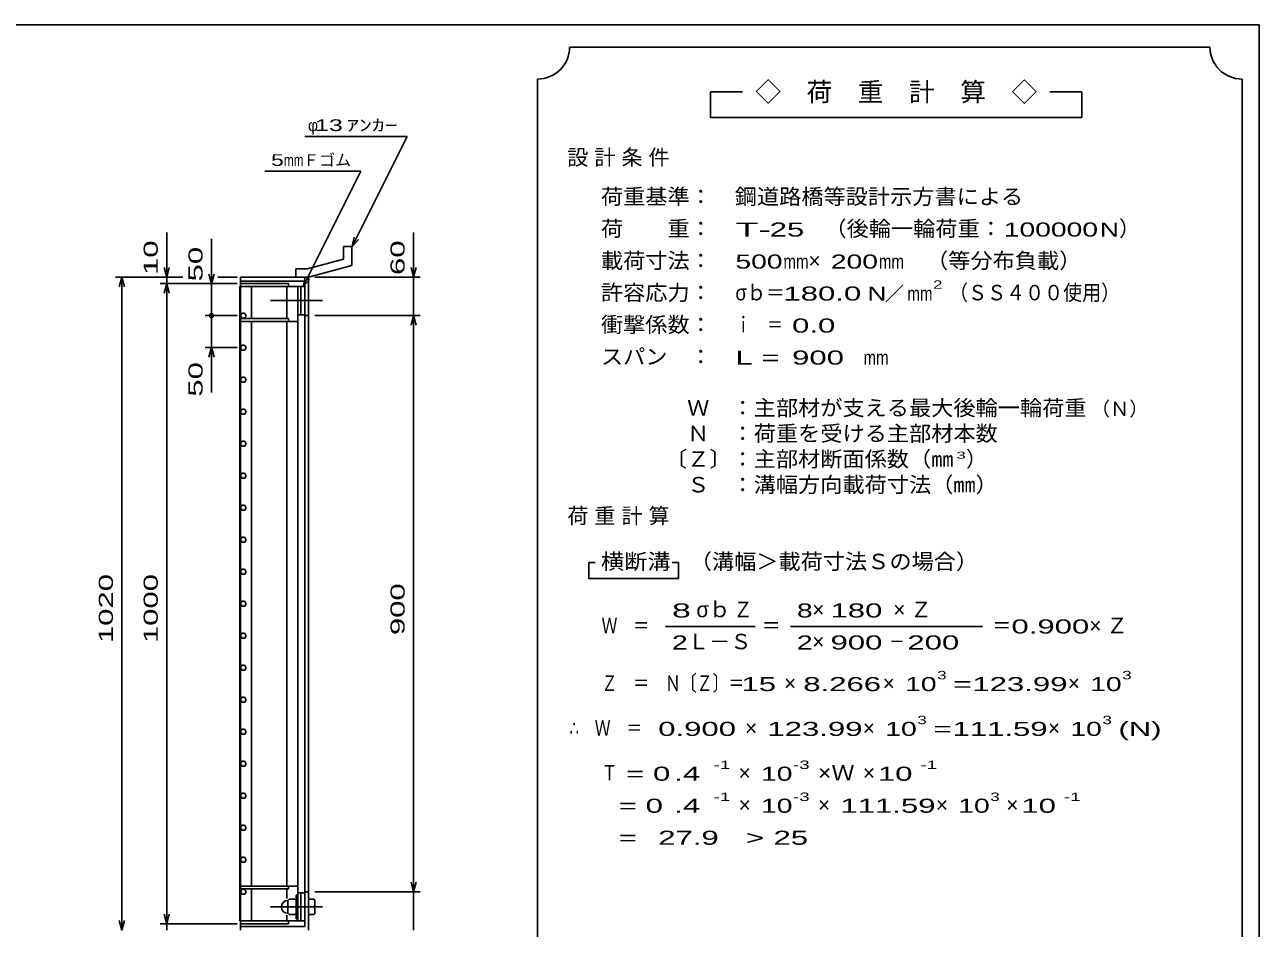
# Model space of a CAD drawing. Units: millimetres, scale not verified. Extents: x -1820 to 1731, y -1282 to 1054.
# Drawn here: x -197 to 1731, y -358 to 1054 of the extents above; entities that cross this region are included whole.
import ezdxf
from ezdxf.enums import TextEntityAlignment as Align

# ---------------------------------------------------------------- set-up
doc = ezdxf.new("R2010")
doc.units = ezdxf.units.MM
doc.header["$LTSCALE"] = 10
doc.linetypes.add('CHAIN', pattern=[18.5, 12, -1.5, 3.5, -1.5])
for name, color, linetype, lineweight in [('0_2', 150, 'Continuous', 25), ('16', 3, 'Continuous', 25), ('19', 6, 'Continuous', 25), ('22', 4, 'Continuous', 25), ('24', 2, 'Continuous', 25)]:
    doc.layers.add(name, color=color, linetype=linetype, lineweight=lineweight)
doc.styles.add('ベクトル', font='')
doc.styles.get('ベクトル').set_extended_font_data('ベクトル')

msp = doc.modelspace()

# ---------------------------------------------------------------- linework, layer by layer
at = {"layer": '0_2'}
for p, q in [((-1729, 1053.5), (1731, 1053.5)), ((1731, 1053.5), (1731, -1146.5))]:
    msp.add_line(p, q, dxfattribs=at)
at = {"layer": '16'}
for p, q in [((139.3, -346.5), (139.3, 644.5)), ((139.3, 644.5), (140, 644.5)), ((215, 649), (140, 649)), ((140, 649), (140, 644.5)), ((140, 644.5), (215, 644.5)), ((140, -346.5), (140, 644.5)), ((140, 644.5), (230, 644.5)), ((157.5, 594.5), (157.5, 644.5)), ((212.5, 594.5), (212.5, 644.5)), ((215, 644.5), (215, 649)), ((230, -346.5), (230, 644.5)), ((230, 644.5), (234.5, 644.5)), ((234.5, 644.5), (234.5, 600.5)), ((240.5, 644.5), (234.5, 644.5)), ((240.5, 600.5), (240.5, 644.5)), ((142.22, 602.88), (140, 598.96)), ((140, 598.96), (142.28, 595.09)), ((146.72, 602.91), (142.22, 602.88)), ((149, 599), (146.72, 602.91)), ((146.78, 595.12), (149, 599.04)), ((234.5, 600.5), (230, 600.5)), ((234.5, 600.5), (240.5, 600.5)), ((140, 594.5), (140, 590)), ((215, 594.5), (140, 594.5)), ((140, 590), (230, 590)), ((142.28, 595.09), (146.78, 595.12)), ((157.5, -292), (157.5, 590)), ((212.5, -292), (212.5, 590)), ((215, 590), (215, 594.5)), ((142.22, 552.88), (140, 548.96)), ((140, 548.96), (142.28, 545.09)), ((146.72, 552.91), (142.22, 552.88)), ((142.28, 545.09), (146.78, 545.12)), ((149, 549), (146.72, 552.91)), ((146.78, 545.12), (149, 549.04)), ((142.22, 502.88), (140, 498.96)), ((146.72, 502.91), (142.22, 502.88)), ((149, 499), (146.72, 502.91)), ((140, 498.96), (142.28, 495.09)), ((142.28, 495.09), (146.78, 495.12)), ((146.78, 495.12), (149, 499.04)), ((142.22, 452.88), (140, 448.96)), ((140, 448.96), (142.28, 445.09)), ((146.72, 452.91), (142.22, 452.88)), ((142.28, 445.09), (146.78, 445.12)), ((149, 449), (146.72, 452.91)), ((146.78, 445.12), (149, 449.04)), ((142.22, 402.88), (140, 398.96)), ((140, 398.96), (142.28, 395.09)), ((146.72, 402.91), (142.22, 402.88)), ((142.28, 395.09), (146.78, 395.12)), ((149, 399), (146.72, 402.91)), ((146.78, 395.12), (149, 399.04)), ((142.22, 352.88), (140, 348.96)), ((140, 348.96), (142.28, 345.09)), ((146.72, 352.91), (142.22, 352.88)), ((149, 349), (146.72, 352.91)), ((146.78, 345.12), (149, 349.04)), ((142.28, 345.09), (146.78, 345.12)), ((142.22, 302.88), (140, 298.96)), ((140, 298.96), (142.28, 295.09)), ((146.72, 302.91), (142.22, 302.88)), ((142.28, 295.09), (146.78, 295.12)), ((149, 299), (146.72, 302.91)), ((146.78, 295.12), (149, 299.04)), ((142.22, 252.88), (140, 248.96)), ((146.72, 252.91), (142.22, 252.88)), ((149, 249), (146.72, 252.91)), ((140, 248.96), (142.28, 245.09)), ((142.28, 245.09), (146.78, 245.12)), ((146.78, 245.12), (149, 249.04)), ((142.22, 202.88), (140, 198.96)), ((140, 198.96), (142.28, 195.09)), ((146.72, 202.91), (142.22, 202.88)), ((142.28, 195.09), (146.78, 195.12)), ((149, 199), (146.72, 202.91)), ((146.78, 195.12), (149, 199.04)), ((142.22, 152.88), (140, 148.96)), ((140, 148.96), (142.28, 145.09)), ((146.72, 152.91), (142.22, 152.88)), ((142.28, 145.09), (146.78, 145.12)), ((149, 149), (146.72, 152.91)), ((146.78, 145.12), (149, 149.04)), ((142.22, 102.88), (140, 98.96)), ((140, 98.96), (142.28, 95.09)), ((146.72, 102.91), (142.22, 102.88)), ((149, 99), (146.72, 102.91)), ((146.78, 95.12), (149, 99.04)), ((142.28, 95.09), (146.78, 95.12)), ((142.22, 52.88), (140, 48.96)), ((140, 48.96), (142.28, 45.09)), ((146.72, 52.91), (142.22, 52.88)), ((142.28, 45.09), (146.78, 45.12)), ((149, 49), (146.72, 52.91)), ((146.78, 45.12), (149, 49.04)), ((142.22, 2.88), (140, -1.04)), ((146.72, 2.91), (142.22, 2.88)), ((149, -1), (146.72, 2.91)), ((140, -1.04), (142.28, -4.91)), ((142.28, -4.91), (146.78, -4.88)), ((146.78, -4.88), (149, -0.96)), ((142.22, -47.12), (140, -51.04)), ((140, -51.04), (142.28, -54.91)), ((146.72, -47.09), (142.22, -47.12)), ((142.28, -54.91), (146.78, -54.88)), ((149, -51), (146.72, -47.09)), ((146.78, -54.88), (149, -50.96)), ((142.22, -97.12), (140, -101.04)), ((140, -101.04), (142.28, -104.91)), ((146.72, -97.09), (142.22, -97.12)), ((142.28, -104.91), (146.78, -104.88)), ((149, -101), (146.72, -97.09)), ((146.78, -104.88), (149, -100.96)), ((142.22, -147.12), (140, -151.04)), ((140, -151.04), (142.28, -154.91)), ((146.72, -147.09), (142.22, -147.12)), ((149, -151), (146.72, -147.09)), ((146.78, -154.88), (149, -150.96)), ((142.28, -154.91), (146.78, -154.88)), ((142.22, -197.12), (140, -201.04)), ((140, -201.04), (142.28, -204.91)), ((146.72, -197.09), (142.22, -197.12)), ((142.28, -204.91), (146.78, -204.88)), ((149, -201), (146.72, -197.09)), ((146.78, -204.88), (149, -200.96)), ((142.22, -247.12), (140, -251.04)), ((146.72, -247.09), (142.22, -247.12)), ((149, -251), (146.72, -247.09)), ((140, -251.04), (142.28, -254.91)), ((142.28, -254.91), (146.78, -254.88)), ((146.78, -254.88), (149, -250.96)), ((140, -296.5), (140, -292)), ((140, -292), (230, -292)), ((140, -296.5), (215, -296.5)), ((142.22, -297.12), (140, -301.04)), ((140, -301.04), (142.28, -304.91)), ((146.72, -297.09), (142.22, -297.12)), ((142.28, -304.91), (146.78, -304.88)), ((149, -301), (146.72, -297.09)), ((146.78, -304.88), (149, -300.96)), ((157.5, -346.5), (157.5, -296.5)), ((212.5, -311.5), (212.5, -296.5)), ((215, -296.5), (215, -292)), ((227, -343), (227, -306)), ((227, -306), (230, -306)), ((234.5, -302.5), (230, -302.5)), ((230, -343), (230, -306)), ((234.5, -346.5), (234.5, -302.5)), ((234.5, -302.5), (240.5, -302.5)), ((240.5, -302.5), (240.5, -346.5)), ((214, -314.5), (216, -312.5)), ((214, -334.5), (214, -314.5)), ((216, -324.5), (214, -322.5)), ((216, -324.5), (214, -326.5)), ((216, -312.5), (225, -312.5)), ((216, -324.5), (225, -324.5)), ((227, -314.5), (225, -312.5)), ((225, -324.5), (227, -322.5)), ((227, -326.5), (225, -324.5)), ((139.3, -346.5), (140, -346.5)), ((140, -346.5), (215, -346.5)), ((140, -351), (140, -346.5)), ((140, -346.5), (230, -346.5)), ((212.5, -346.5), (212.5, -337.5)), ((214, -334.5), (216, -336.5)), ((215, -346.5), (215, -351)), ((216, -336.5), (225, -336.5)), ((225, -336.5), (227, -334.5)), ((227, -343), (230, -343)), ((230, -346.5), (234.5, -346.5)), ((240.5, -346.5), (234.5, -346.5)), ((215, -351), (140, -351))]:
    msp.add_line(p, q, dxfattribs=at)
at = {"layer": '16', "linetype": 'CHAIN'}
for p, q in [((187, 622.5), (268, 622.5)), ((187, -324.5), (268, -324.5))]:
    msp.add_line(p, q, dxfattribs=at)
at = {"layer": '16'}
msp.add_arc((214, -324.5), 10, 90, 270, dxfattribs=at)
at = {"layer": '19'}
for p, q in [((301.11, 707.12), (314.11, 707.12)), ((301.11, 687.1), (301.11, 707.12)), ((314.11, 677.12), (314.11, 707.12)), ((301.11, 687.1), (244.78, 672.01)), ((246.5, 659), (314.11, 677.12)), ((140, 649), (140, 659)), ((140, 659), (246.5, 659)), ((226.49, 672.01), (244.78, 672.01)), ((226.49, 659.01), (226.49, 672.01)), ((226.5, 659), (246.5, 659)), ((246.5, 659), (246.5, -361)), ((240.5, 653), (140, 653)), ((240.5, -355), (240.5, 653)), ((246.5, 599), (240.5, 599)), ((246.5, -301), (240.5, -301)), ((254.5, -312.5), (246.5, -312.5)), ((246.5, -312.5), (246.5, -336.5)), ((246.5, -324.5), (254.5, -324.5)), ((256.5, -314.5), (254.5, -312.5)), ((256.5, -322.5), (254.5, -324.5)), ((254.5, -324.5), (256.5, -326.5)), ((256.5, -334.5), (256.5, -314.5)), ((246.5, -336.5), (254.5, -336.5)), ((254.5, -336.5), (256.5, -334.5)), ((140, -361), (140, -351)), ((140, -355), (240.5, -355))]:
    msp.add_line(p, q, dxfattribs=at)
at = {"layer": '22'}
for p, q in [((240.5, 879), (400.5, 879)), ((314.5, 707), (400.5, 879)), ((178, 824.5), (328, 824.5)), ((238, 644.5), (328, 824.5)), ((25, 659), (25, 729)), ((95, 649), (95, 719)), ((314.5, 707), (317.5, 721.6)), ((314.5, 707), (324.5, 718)), ((410.5, 659), (410.5, 729)), ((-55, 659), (50, 659)), ((-49, 644), (-45, 659)), ((-41, 644), (-45, 659)), ((-45, -361), (-45, 659)), ((15, 659), (50, 659)), ((25, 659), (21, 674)), ((25, 659), (29, 674)), ((25, 649), (25, 659)), ((95, 649), (91, 664)), ((99, 664), (95, 649)), ((105, 659), (135, 659)), ((105, 659), (135, 659)), ((238, 644.5), (241, 659.1)), ((238, 644.5), (248, 655.5)), ((256.5, 659), (420.5, 659)), ((410.5, 659), (406.5, 674)), ((410.5, 659), (414.5, 674)), ((410.5, 599), (410.5, 659)), ((15, 649), (135, 649)), ((21, 634), (25, 649)), ((29, 634), (25, 649)), ((25, -351), (25, 649)), ((135, 649), (85, 649)), ((95, 649), (95, 599)), ((85, 599), (135, 599)), ((95, 549), (95, 599)), ((256.5, 599), (420.5, 599)), ((406.5, 584), (410.5, 599)), ((414.5, 584), (410.5, 599)), ((410.5, -301), (410.5, 599)), ((85, 549), (135, 549)), ((91, 534), (95, 549)), ((99, 534), (95, 549)), ((95, 479), (95, 549)), ((410.5, -301), (406.5, -286)), ((410.5, -301), (414.5, -286)), ((256.5, -301), (420.5, -301)), ((410.5, -361), (410.5, -301)), ((-45, -361), (-49, -346)), ((-45, -361), (-41, -346)), ((25, -351), (21, -336)), ((25, -351), (29, -336)), ((15, -351), (135, -351)), ((25, -361), (25, -351))]:
    msp.add_line(p, q, dxfattribs=at)
msp.add_circle((95, 599), 3, dxfattribs=at)
at = {"layer": '24', "color": 4}
for p, q in [((1654, 1018.5), (654, 1018.5)), ((604, 968.5), (604, -581.5)), ((1704, -581.5), (1704, 968.5)), ((924, 948.5), (874, 948.5)), ((874, 948.5), (874, 908.5)), ((1454, 948.5), (1404, 948.5)), ((1454, 908.5), (1454, 948.5)), ((874, 908.5), (1454, 908.5)), ((694, 213.5), (684, 213.5)), ((684, 213.5), (684, 188.5)), ((824, 213.5), (814, 213.5)), ((824, 188.5), (824, 213.5)), ((684, 188.5), (824, 188.5)), ((804, 113.5), (944, 113.5)), ((999, 113.5), (1299, 113.5))]:
    msp.add_line(p, q, dxfattribs=at)
for centre, start, end in [((604, 1018.5), 270, 0), ((1704, 1018.5), 180, 270)]:
    msp.add_arc(centre, 50, start, end, dxfattribs=at)

# ---------------------------------------------------------------- texts
at = {"layer": '22', "color": 2, "style": 'ベクトル'}
for s, width, p in [('ｱﾝｶｰ', 1.6, (305.5, 896.5)), (' 13 ', 1.6, (245.5, 896.5)), ('5', 1.45, (188, 842)), ('mm', 0.75, (208, 842))]:
    msp.add_text(s, height=18.33, dxfattribs=dict(at, width=width)).set_placement(p, align=Align.MIDDLE_LEFT)
for s, p in [('φ', (245.5, 896.5)), ('Ｆゴム', (238, 842))]:
    msp.add_text(s, height=18.33, dxfattribs=at).set_placement(p, align=Align.MIDDLE_LEFT)
at = {"layer": '22', "color": 2, "style": 'ベクトル', "width": 1.65}
for s, p in [(' 10 ', (0, 649)), (' 60 ', (385.5, 649)), (' 50 ', (70, 639)), (' 50 ', (70, 459)), (' 1020 ', (-70, 74)), (' 1000 ', (0, 74)), (' 900 ', (385.5, 86.5))]:
    msp.add_text(s, height=21.99, rotation=90, dxfattribs=at).set_placement(p, align=Align.MIDDLE_LEFT)
at = {"layer": '24', "style": 'ベクトル'}
for s, height, p in [('◇\u3000荷\u3000重\u3000計\u3000算\u3000◇', 29.33, (944, 948.5)), ('）', 24.19, (1512, 735)), ('×', 24.19, (1027, 685)), ('／', 21.99, (1146.5, 633.5)), ('（Ｎ）', 21.99, (1468, 453.5)), ('）', 24.19, (1273, 375)), ('σｂ', 24.19, (852, 140)), ('×', 24.19, (1033, 140)), ('Ｌ－Ｓ', 24.19, (839, 90)), ('×', 24.19, (1033, 90)), ('×', 24.19, (989, 25)), ('×', 24.19, (1143, 25)), ('×', 24.19, (1432, 25)), ('×', 24.19, (928, -45)), ('×', 24.19, (1112, -45)), ('×', 24.19, (1401, -45)), ('×', 24.19, (918, -115)), ('×', 24.19, (1112, -115)), ('×', 24.19, (918, -165)), ('×', 24.19, (1042, -165)), ('×', 24.19, (1226, -165)), ('×', 24.19, (1336, -165))]:
    msp.add_text(s, height=height, dxfattribs=at).set_placement(p, align=Align.MIDDLE_LEFT)
for s, height, width, p in [('荷重基準：\u3000', 24.19, 1.05, (703, 785)), ('鋼道路橋等設計示方書による', 24.19, 1.05, (912, 785)), ('荷\u3000\u3000重：\u3000', 24.19, 1.05, (703, 735)), ('T-', 21.99, 2, (913, 733.5)), (' 25 ', 21.99, 1.65, (953, 733.5)), ('（後輪一輪荷重：', 24.19, 1.05, (1052, 735)), ('100000', 21.99, 1.5, (1332, 733.5)), ('N', 21.99, 1.4, (1482, 733.5)), ('載荷寸法：\u3000', 24.19, 1.05, (703, 685)), ('500', 21.99, 1.5, (913, 683.5)), ('200', 21.99, 1.5, (1062, 683.5)), ('\u3000（等分布負載）', 24.19, 1.05, (1176, 685)), ('mm', 21.99, 0.8, (988, 683.5)), ('mm', 21.99, 0.8, (1137, 683.5)), ('許容応力：\u3000', 24.19, 1.05, (703, 635)), ('σｂ＝', 24.19, 0.9, (913, 635)), ('180.0', 21.99, 1.65, (988, 633.5)), ('N', 21.99, 1.4, (1119, 633.5)), ('mm', 21.99, 0.8, (1181.5, 633.5)), ('2', 13.2, 1.5, (1221.5, 647.5)), ('（ＳＳ４００使用）', 24.19, 0.9, (1246.5, 635)), ('衝撃係数：\u3000', 24.19, 1.05, (703, 585)), ('ｉ\u3000＝', 24.19, 0.75, (913, 585)), (' 0.0', 21.99, 1.65, (988, 583.5)), ('スパン\u3000：\u3000', 24.19, 1.05, (703, 535)), ('L =', 21.99, 1.65, (913, 533.5)), (' 900 ', 21.99, 1.65, (988, 533.5)), ('mm', 21.99, 0.8, (1113, 533.5)), ('\u3000Ｗ\u3000：主部材が支える最大後輪一輪荷重', 24.19, 1.05, (803, 455)), ('\u3000Ｎ\u3000：荷重を受ける主部材本数', 24.19, 1.05, (803, 415)), ('〔Ｚ〕：主部材断面係数（㎜', 24.19, 1.05, (803, 375)), ('3', 11, 1.8, (1258, 381)), ('\u3000Ｓ\u3000：溝幅方向載荷寸法（㎜）', 24.19, 1.05, (803, 335)), ('横断溝', 24.19, 1.1, (703, 215)), ('\u3000（溝幅＞載荷寸法Ｓの場合）', 24.19, 1.05, (807, 215)), ('8', 21.99, 1.8, (814, 138.5)), ('Ｚ', 24.19, 0.9, (910, 140)), ('8', 21.99, 1.5, (1009, 138.5)), (' 180 ', 21.99, 1.65, (1048, 138.5)), ('Ｗ\u3000＝', 24.19, 0.75, (704, 115)), ('＝', 24.19, 0.9, (954, 115)), ('＝', 24.19, 0.9, (1314, 115)), ('0.900', 21.99, 1.65, (1344, 113.5)), ('2', 21.99, 1.5, (814, 88.5)), ('2', 21.99, 1.5, (1009, 88.5)), (' 900 ', 21.99, 1.65, (1048, 88.5)), (' 200 ', 21.99, 1.65, (1168, 88.5)), ('－', 24.19, 0.75, (1153, 90)), ('Ｚ\u3000＝\u3000Ｎ〔Ｚ〕＝', 24.19, 0.75, (704, 25)), ('3', 13.2, 1.5, (1228, 37.5)), ('3', 13.2, 1.5, (1517, 37.5)), (' 15 ', 21.99, 1.65, (909, 23.5)), ('8.266', 21.99, 1.65, (1019, 23.5)), ('10', 21.99, 1.5, (1178, 23.5)), ('=', 21.99, 1.7, (1253, 23.5)), ('123.99', 21.99, 1.65, (1283, 23.5)), ('10', 21.99, 1.5, (1467, 23.5)), ('∴\u3000Ｗ\u3000＝', 24.19, 0.75, (654, -45)), (' 0.900', 21.99, 1.65, (779, -46.5)), ('123.99', 21.99, 1.65, (963, -46.5)), ('10', 21.99, 1.5, (1147, -46.5)), ('3', 13.2, 1.5, (1197, -32.5)), ('111.59', 21.99, 1.65, (1252, -46.5)), ('10', 21.99, 1.5, (1436, -46.5)), ('3', 13.2, 1.5, (1486, -32.5)), ('(N)', 21.99, 1.65, (1511, -46.5)), ('=', 21.99, 1.7, (1222, -46.5)), ('-1', 13.2, 1.65, (879, -102.5)), ('-3', 13.2, 1.65, (1003, -102.5)), ('-1', 13.2, 1.65, (1202, -102.5)), ('Ｔ', 24.19, 0.75, (704, -115)), (' = 0', 21.99, 1.65, (729, -116.5)), (' .4 ', 21.99, 1.65, (804, -116.5)), ('10', 21.99, 1.5, (953, -116.5)), ('×Ｗ', 24.19, 1.1, (1042, -115)), (' 10 ', 21.99, 1.65, (1122, -116.5)), ('-1', 13.2, 1.65, (879, -152.5)), ('-3', 13.2, 1.65, (1003, -152.5)), ('3', 13.2, 1.5, (1311, -152.5)), ('-1', 13.2, 1.65, (1426, -152.5)), ('  = 0', 21.99, 1.65, (704, -166.5)), (' .4 ', 21.99, 1.65, (804, -166.5)), ('10', 21.99, 1.5, (953, -166.5)), ('111.59', 21.99, 1.65, (1077, -166.5)), ('10', 21.99, 1.5, (1261, -166.5)), (' 10 ', 21.99, 1.65, (1346, -166.5)), ('  =', 21.99, 1.65, (704, -216.5)), (' 27.9', 21.99, 1.65, (779, -216.5)), ('>', 21.99, 1.7, (929, -216.5)), (' 25 ', 21.99, 1.65, (959, -216.5))]:
    msp.add_text(s, height=height, dxfattribs=dict(at, width=width)).set_placement(p, align=Align.MIDDLE_LEFT)
at = {"layer": '24', "char_height": 24.19, "attachment_point": 4, "style": 'ベクトル'}
for s, insert in [('\\T1.28;設計条件', (650.5, 845)), ('\\T1.28;荷重計算', (650.5, 285)), ('\\T1.42;×Ｚ', (1159.5, 140)), ('\\T1.42;×Ｚ', (1465.5, 115))]:
    msp.add_mtext(s, dxfattribs=dict(at, insert=insert))

doc.saveas('drawing.dxf')
